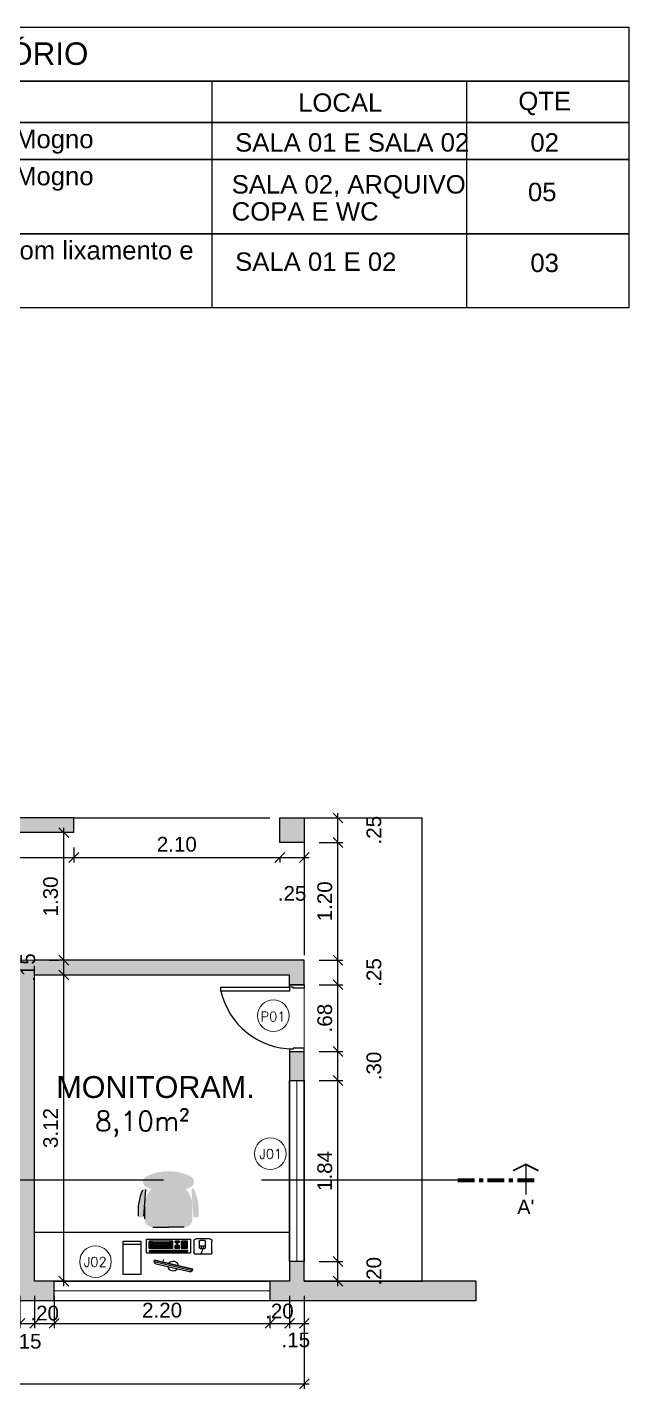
# Model space of a CAD drawing. Header units: metres. Extents: x 1186 to 11427, y -5173 to 11421.
# Drawn here: x 1232.04 to 1238.18, y 1436.41 to 1450.29 of the extents above; entities that cross this region are included whole.
import ezdxf
from ezdxf.enums import TextEntityAlignment as Align

# ---------------------------------------------------------------- set-up
doc = ezdxf.new("R2010")
doc.units = ezdxf.units.M
doc.header["$LTSCALE"] = 8
doc.linetypes.add('DASHED2', pattern=[0.375, 0.25, -0.125])
doc.linetypes.add('HIDDEN2', pattern=[0.1875, 0.125, -0.0625])
doc.layers.get('0').update_dxf_attribs({"lineweight": 5})
for name, color, linetype in [('_Mobiliário', 1, 'Continuous'), ('ARQ-COTA-50', 110, 'Continuous'), ('ARQ-ELEV-SOLID', 254, 'Continuous'), ('ARQ-ELEV6', 1, 'Continuous'), ('ARQ-MOB', 253, 'Continuous'), ('ARQ-PAR', 5, 'Continuous'), ('ARQ-POR', 7, 'Continuous'), ('ARQ-PROJ', 7, 'DASHED2'), ('ARQ-TEXTO-AMBIENTES-50', 2, 'Continuous'), ('ELE-PTO', 110, 'Continuous'), ('KIRYA - LEGENDA', 7, 'Continuous')]:
    doc.layers.add(name, color=color, linetype=linetype)
for name, color, linetype, lineweight in [('ARQ-TEXTO-EQUIPO-50', 7, 'Continuous', 5), ('KIRYA - COTAS', 7, 'Continuous', 5), ('KIRYA - SÍMBOLO', 7, 'Continuous', 5)]:
    doc.layers.add(name, color=color, linetype=linetype, lineweight=lineweight)
doc.styles.add('EA_60_1-75', font='swissl.ttf', dxfattribs={"height": 0.113})
doc.styles.add('EA_80_1-100', font='swissl.ttf', dxfattribs={"height": 0.2})
doc.styles.add('EA_80_1-75', font='swissl.ttf', dxfattribs={"height": 0.15})
doc.styles.add('GA RO 1_50', font='romans.shx', dxfattribs={"height": 0.09})
doc.styles.add('SANS', font='SAS_____.PFB')
doc.styles.add('T80-50', font='sanss___.ttf', dxfattribs={"height": 0.1})
doc.dimstyles.new('1-75', dxfattribs={"dimtxt": 0.113, "dimasz": 0.1, "dimexe": 0.05, "dimexo": 0.15, "dimgap": 0.057, "dimtad": 1, "dimzin": 4, "dimdsep": 46, "dimtxsty": 'EA_60_1-75', "dimblk1": 'OBLIQUE', "dimblk2": 'OBLIQUE', "dimsah": 1, "dimcen": 0.09, "dimdle": 0.05, "dimclrd": 144, "dimclre": 144, "dimclrt": 256, "dimadec": 0, "dimazin": 0, "dimtfac": 1, "dimtofl": 0, "dimtmove": 2, "dimatfit": 3, "dimldrblk": 'OBLIQUE', "dimfxl": 1, "dimtolj": 1, "dimtzin": 0, "dimarcsym": 0})

# ---------------------------------------------------------------- blocks, each defined once
blk = doc.blocks.new('computadro')
at = {"layer": 'ARQ-MOB', "color": 252, "true_color": 0x939598}
for p, q in [((3249.525, 1236.357), (3249.525, 1236.191)), ((3249.541, 1236.366), (3249.66, 1236.366)), ((3249.583, 1236.245), (3249.583, 1236.289)), ((3249.61, 1236.277), (3249.583, 1236.277)), ((3249.61, 1236.257), (3249.583, 1236.257)), ((3249.593, 1236.299), (3249.655, 1236.299)), ((3249.655, 1236.235), (3249.593, 1236.235)), ((3249.61, 1236.235), (3249.61, 1236.299)), ((3249.665, 1236.289), (3249.665, 1236.245)), ((3249.68, 1236.346), (3249.68, 1236.202)), ((3249.353, 1236.165), (3249.344, 1236.152)), ((3249.431, 1235.783), (3249.344, 1236.152)), ((3249.353, 1236.165), (3249.373, 1236.17)), ((3249.353, 1236.165), (3249.446, 1235.776)), ((3249.368, 1236.169), (3249.46, 1235.779)), ((3249.373, 1236.17), (3249.465, 1235.78)), ((3249.677, 1236.148), (3249.538, 1236.148)), ((3249.538, 1235.698), (3249.538, 1236.148)), ((3249.66, 1236.182), (3249.541, 1236.182)), ((3249.548, 1236.118), (3249.548, 1235.728)), ((3249.563, 1236.118), (3249.548, 1236.118)), ((3249.563, 1236.118), (3249.563, 1235.728)), ((3249.581, 1236.117), (3249.581, 1236.057)), ((3249.581, 1236.117), (3249.656, 1236.117)), ((3249.581, 1236.102), (3249.656, 1236.102)), ((3249.596, 1236.117), (3249.596, 1236.057)), ((3249.611, 1236.117), (3249.611, 1236.057)), ((3249.626, 1236.117), (3249.626, 1236.057)), ((3249.641, 1236.117), (3249.641, 1236.057)), ((3249.656, 1236.057), (3249.656, 1236.118)), ((3249.656, 1236.117), (3249.656, 1236.057)), ((3249.677, 1235.698), (3249.677, 1236.148)), ((3249.581, 1236.087), (3249.656, 1236.087)), ((3249.581, 1236.072), (3249.656, 1236.072)), ((3249.581, 1236.057), (3249.656, 1236.057)), ((3249.581, 1235.967), (3249.656, 1235.967)), ((3249.581, 1235.967), (3249.581, 1235.727)), ((3249.582, 1236.035), (3249.612, 1236.035)), ((3249.582, 1236.035), (3249.582, 1235.99)), ((3249.582, 1236.02), (3249.612, 1236.02)), ((3249.582, 1236.005), (3249.612, 1236.005)), ((3249.582, 1235.99), (3249.612, 1235.99)), ((3249.596, 1235.967), (3249.596, 1235.727)), ((3249.597, 1236.035), (3249.597, 1235.99)), ((3249.611, 1235.967), (3249.611, 1235.727)), ((3249.612, 1236.035), (3249.612, 1235.99)), ((3249.626, 1235.967), (3249.626, 1235.727)), ((3249.627, 1236.02), (3249.627, 1236.005)), ((3249.627, 1236.02), (3249.657, 1236.02)), ((3249.627, 1236.005), (3249.657, 1236.005)), ((3249.641, 1235.967), (3249.641, 1235.727)), ((3249.642, 1236.035), (3249.642, 1235.99)), ((3249.642, 1236.035), (3249.657, 1236.035)), ((3249.642, 1235.99), (3249.657, 1235.99)), ((3249.656, 1235.967), (3249.656, 1235.727)), ((3249.657, 1236.035), (3249.657, 1235.99)), ((3249.581, 1235.952), (3249.656, 1235.952)), ((3249.581, 1235.937), (3249.656, 1235.937)), ((3249.581, 1235.922), (3249.641, 1235.922)), ((3249.581, 1235.907), (3249.641, 1235.907)), ((3249.581, 1235.892), (3249.641, 1235.892)), ((3249.581, 1235.877), (3249.641, 1235.877)), ((3249.581, 1235.862), (3249.641, 1235.862)), ((3249.581, 1235.847), (3249.641, 1235.847)), ((3249.581, 1235.832), (3249.641, 1235.832)), ((3249.581, 1235.832), (3249.641, 1235.832)), ((3249.446, 1235.776), (3249.431, 1235.783)), ((3249.446, 1235.776), (3249.465, 1235.78)), ((3249.538, 1235.698), (3249.677, 1235.698)), ((3249.548, 1235.728), (3249.563, 1235.728)), ((3249.581, 1235.817), (3249.641, 1235.817)), ((3249.581, 1235.802), (3249.641, 1235.802)), ((3249.581, 1235.787), (3249.641, 1235.787)), ((3249.581, 1235.772), (3249.641, 1235.772)), ((3249.581, 1235.757), (3249.656, 1235.757)), ((3249.581, 1235.742), (3249.656, 1235.742)), ((3249.581, 1235.727), (3249.656, 1235.727)), ((3249.657, 1235.641), (3249.316, 1235.641)), ((3249.316, 1235.641), (3249.316, 1235.461)), ((3249.627, 1235.461), (3249.627, 1235.641)), ((3249.657, 1235.461), (3249.657, 1235.641)), ((3249.316, 1235.461), (3249.657, 1235.461))]:
    blk.add_line(p, q, dxfattribs=at)
for centre, radius, start, end in [((3249.541, 1236.346), 0.02, 90, 145.8256), ((3249.593, 1236.289), 0.01, 90, 180), ((3249.593, 1236.245), 0.01, 180, 270), ((3249.655, 1236.289), 0.01, 0, 90), ((3249.655, 1236.245), 0.01, 270, 0), ((3249.66, 1236.346), 0.02, 0, 90), ((3249.541, 1236.202), 0.02, 214.1744, 270), ((3249.66, 1236.202), 0.02, 270, 0), ((3249.403, 1235.971), 0.0507, 121.9166, 264.7273), ((3249.403, 1235.971), 0.0507, 301.9443, 84.755)]:
    blk.add_arc(centre, radius, start, end, dxfattribs=at)
blk.add_open_spline([(3249.583, 1236.267), (3249.571, 1236.269), (3249.559, 1236.274), (3249.525, 1236.248)], degree=3, dxfattribs=at)
blk = doc.blocks.new('Ind-corte05')
blk.add_line((0.352, 1.5), (-0.312, 1.5))
for points, const_width in [([(0, 1.688), (0, 1.312)], 0.0938), ([(0.211, 1.781), (0.352, 1.5), (0.211, 1.219)], 0.0375), ([(0, 1.219), (0, 1.125)], 0.0938), ([(0, 1.031), (0, 0.656)], 0.0938), ([(0, 0.562), (0, 0.469)], 0.0938), ([(0, 0.375), (0, 0)], 0.0938)]:
    blk.add_lwpolyline(points, dxfattribs=dict(const_width=const_width))
at = {"color": 4, "style": 'SANS'}
blk.add_attdef('CORTE', text='', height=0.5, rotation=90, dxfattribs=at).set_placement((-0.391, 1.5), align=Align.CENTER)
blk = doc.blocks.new('_OBLIQUE')
at = {"color": 0, "linetype": 'ByBlock'}
blk.add_line((-0.5, -0.5), (0.5, 0.5), dxfattribs=at)
blk = doc.blocks.new('*D343')
at = {"layer": 'Defpoints', "color": 0, "transparency": 16777216}
for p in [(1227.268, 1442.08), (1232.518, 1442.08), (1232.518, 1441.826)]:
    blk.add_point(p, dxfattribs=at)
at = {"layer": 'KIRYA - COTAS', "color": 144, "lineweight": -2, "transparency": 16777216}
for p, q in [((1227.268, 1441.93), (1227.268, 1441.776)), ((1232.518, 1441.93), (1232.518, 1441.776)), ((1227.218, 1441.826), (1232.568, 1441.826))]:
    blk.add_line(p, q, dxfattribs=at)
at = {"layer": 'KIRYA - COTAS', "color": 144, "lineweight": -2, "transparency": 16777216, "xscale": 0.1, "yscale": 0.1, "zscale": 0.1, "rotation": 180}
blk.add_blockref('_OBLIQUE', (1227.268, 1441.826), dxfattribs=at)
at = {"layer": 'KIRYA - COTAS', "color": 144, "lineweight": -2, "transparency": 16777216, "xscale": 0.1, "yscale": 0.1, "zscale": 0.1}
blk.add_blockref('_OBLIQUE', (1232.518, 1441.826), dxfattribs=at)
at = {"layer": 'KIRYA - COTAS', "transparency": 16777216, "insert": (1229.893, 1441.961), "char_height": 0.15, "attachment_point": 5, "style": 'EA_80_1-75'}
blk.add_mtext('\\A1;5.25', dxfattribs=at)
blk = doc.blocks.new('*D344')
at = {"layer": 'Defpoints', "color": 0, "transparency": 16777216}
for p in [(1232.518, 1442.08), (1234.618, 1441.98), (1234.618, 1441.826)]:
    blk.add_point(p, dxfattribs=at)
at = {"layer": 'KIRYA - COTAS', "color": 144, "lineweight": -2, "transparency": 16777216}
for p, q in [((1232.518, 1441.93), (1232.518, 1441.776)), ((1232.468, 1441.826), (1234.668, 1441.826)), ((1234.618, 1441.83), (1234.618, 1441.776))]:
    blk.add_line(p, q, dxfattribs=at)
at = {"layer": 'KIRYA - COTAS', "color": 144, "lineweight": -2, "transparency": 16777216, "xscale": 0.1, "yscale": 0.1, "zscale": 0.1, "rotation": 180}
blk.add_blockref('_OBLIQUE', (1232.518, 1441.826), dxfattribs=at)
at = {"layer": 'KIRYA - COTAS', "color": 144, "lineweight": -2, "transparency": 16777216, "xscale": 0.1, "yscale": 0.1, "zscale": 0.1}
blk.add_blockref('_OBLIQUE', (1234.618, 1441.826), dxfattribs=at)
at = {"layer": 'KIRYA - COTAS', "transparency": 16777216, "insert": (1233.568, 1441.961), "char_height": 0.15, "attachment_point": 5, "style": 'EA_80_1-75'}
blk.add_mtext('\\A1;2.10', dxfattribs=at)
blk = doc.blocks.new('*D345')
at = {"layer": 'Defpoints', "color": 0, "transparency": 16777216}
for p in [(1234.618, 1441.98), (1234.868, 1441.98), (1234.868, 1441.826)]:
    blk.add_point(p, dxfattribs=at)
at = {"layer": 'KIRYA - COTAS', "color": 144, "lineweight": -2, "transparency": 16777216}
for p, q in [((1234.568, 1441.826), (1234.918, 1441.826)), ((1234.618, 1441.83), (1234.618, 1441.776)), ((1234.868, 1441.83), (1234.868, 1441.776))]:
    blk.add_line(p, q, dxfattribs=at)
at = {"layer": 'KIRYA - COTAS', "color": 144, "lineweight": -2, "transparency": 16777216, "xscale": 0.1, "yscale": 0.1, "zscale": 0.1, "rotation": 180}
blk.add_blockref('_OBLIQUE', (1234.618, 1441.826), dxfattribs=at)
at = {"layer": 'KIRYA - COTAS', "color": 144, "lineweight": -2, "transparency": 16777216, "xscale": 0.1, "yscale": 0.1, "zscale": 0.1}
blk.add_blockref('_OBLIQUE', (1234.868, 1441.826), dxfattribs=at)
at = {"layer": 'KIRYA - COTAS', "transparency": 16777216, "insert": (1234.743, 1441.46), "char_height": 0.15, "attachment_point": 5, "style": 'EA_80_1-75'}
blk.add_mtext('\\A1;.25', dxfattribs=at)
blk = doc.blocks.new('*D352')
at = {"layer": 'Defpoints', "color": 0, "transparency": 16777216}
for p in [(1231.968, 1437.51), (1232.118, 1437.51), (1232.118, 1437.079)]:
    blk.add_point(p, dxfattribs=at)
at = {"layer": 'KIRYA - COTAS', "color": 144, "lineweight": -2, "transparency": 16777216}
for p, q in [((1231.968, 1437.36), (1231.968, 1437.029)), ((1232.118, 1437.36), (1232.118, 1437.029)), ((1231.918, 1437.079), (1232.168, 1437.079))]:
    blk.add_line(p, q, dxfattribs=at)
at = {"layer": 'KIRYA - COTAS', "color": 144, "lineweight": -2, "transparency": 16777216, "xscale": 0.1, "yscale": 0.1, "zscale": 0.1, "rotation": 180}
blk.add_blockref('_OBLIQUE', (1231.968, 1437.079), dxfattribs=at)
at = {"layer": 'KIRYA - COTAS', "color": 144, "lineweight": -2, "transparency": 16777216, "xscale": 0.1, "yscale": 0.1, "zscale": 0.1}
blk.add_blockref('_OBLIQUE', (1232.118, 1437.079), dxfattribs=at)
at = {"layer": 'KIRYA - COTAS', "transparency": 16777216, "insert": (1232.043, 1436.896), "char_height": 0.15, "attachment_point": 5, "style": 'EA_80_1-75'}
blk.add_mtext('\\A1;.15', dxfattribs=at)
blk = doc.blocks.new('*D353')
at = {"layer": 'Defpoints', "color": 0, "transparency": 16777216}
for p in [(1232.118, 1437.51), (1232.318, 1437.51), (1232.318, 1437.079)]:
    blk.add_point(p, dxfattribs=at)
at = {"layer": 'KIRYA - COTAS', "color": 144, "lineweight": -2, "transparency": 16777216}
for p, q in [((1232.118, 1437.36), (1232.118, 1437.029)), ((1232.318, 1437.36), (1232.318, 1437.029)), ((1232.068, 1437.079), (1232.368, 1437.079))]:
    blk.add_line(p, q, dxfattribs=at)
at = {"layer": 'KIRYA - COTAS', "color": 144, "lineweight": -2, "transparency": 16777216, "xscale": 0.1, "yscale": 0.1, "zscale": 0.1, "rotation": 180}
blk.add_blockref('_OBLIQUE', (1232.118, 1437.079), dxfattribs=at)
at = {"layer": 'KIRYA - COTAS', "color": 144, "lineweight": -2, "transparency": 16777216, "xscale": 0.1, "yscale": 0.1, "zscale": 0.1}
blk.add_blockref('_OBLIQUE', (1232.318, 1437.079), dxfattribs=at)
at = {"layer": 'KIRYA - COTAS', "transparency": 16777216, "insert": (1232.221, 1437.183), "char_height": 0.15, "attachment_point": 5, "style": 'EA_80_1-75'}
blk.add_mtext('\\A1;.20', dxfattribs=at)
blk = doc.blocks.new('*D354')
at = {"layer": 'Defpoints', "color": 0, "transparency": 16777216}
for p in [(1232.318, 1437.51), (1234.518, 1437.31), (1234.518, 1437.079)]:
    blk.add_point(p, dxfattribs=at)
at = {"layer": 'KIRYA - COTAS', "color": 144, "lineweight": -2, "transparency": 16777216}
for p, q in [((1232.318, 1437.36), (1232.318, 1437.029)), ((1234.518, 1437.16), (1234.518, 1437.029)), ((1232.268, 1437.079), (1234.568, 1437.079))]:
    blk.add_line(p, q, dxfattribs=at)
at = {"layer": 'KIRYA - COTAS', "color": 144, "lineweight": -2, "transparency": 16777216, "xscale": 0.1, "yscale": 0.1, "zscale": 0.1, "rotation": 180}
blk.add_blockref('_OBLIQUE', (1232.318, 1437.079), dxfattribs=at)
at = {"layer": 'KIRYA - COTAS', "color": 144, "lineweight": -2, "transparency": 16777216, "xscale": 0.1, "yscale": 0.1, "zscale": 0.1}
blk.add_blockref('_OBLIQUE', (1234.518, 1437.079), dxfattribs=at)
at = {"layer": 'KIRYA - COTAS', "transparency": 16777216, "insert": (1233.418, 1437.213), "char_height": 0.15, "attachment_point": 5, "style": 'EA_80_1-75'}
blk.add_mtext('\\A1;2.20', dxfattribs=at)
blk = doc.blocks.new('*D355')
at = {"layer": 'Defpoints', "color": 0, "transparency": 16777216}
for p in [(1234.718, 1437.51), (1234.518, 1437.31), (1234.718, 1437.079)]:
    blk.add_point(p, dxfattribs=at)
at = {"layer": 'KIRYA - COTAS', "color": 144, "lineweight": -2, "transparency": 16777216}
for p, q in [((1234.718, 1437.36), (1234.718, 1437.029)), ((1234.518, 1437.16), (1234.518, 1437.029)), ((1234.468, 1437.079), (1234.768, 1437.079))]:
    blk.add_line(p, q, dxfattribs=at)
at = {"layer": 'KIRYA - COTAS', "color": 144, "lineweight": -2, "transparency": 16777216, "xscale": 0.1, "yscale": 0.1, "zscale": 0.1, "rotation": 180}
blk.add_blockref('_OBLIQUE', (1234.518, 1437.079), dxfattribs=at)
at = {"layer": 'KIRYA - COTAS', "color": 144, "lineweight": -2, "transparency": 16777216, "xscale": 0.1, "yscale": 0.1, "zscale": 0.1}
blk.add_blockref('_OBLIQUE', (1234.718, 1437.079), dxfattribs=at)
at = {"layer": 'KIRYA - COTAS', "transparency": 16777216, "insert": (1234.614, 1437.204), "char_height": 0.15, "attachment_point": 5, "style": 'EA_80_1-75'}
blk.add_mtext('\\A1;.20', dxfattribs=at)
blk = doc.blocks.new('*D356')
at = {"layer": 'Defpoints', "color": 0, "transparency": 16777216}
for p in [(1234.718, 1437.51), (1234.868, 1437.51), (1234.868, 1437.079)]:
    blk.add_point(p, dxfattribs=at)
at = {"layer": 'KIRYA - COTAS', "color": 144, "lineweight": -2, "transparency": 16777216}
for p, q in [((1234.718, 1437.36), (1234.718, 1437.029)), ((1234.868, 1437.36), (1234.868, 1437.029)), ((1234.668, 1437.079), (1234.918, 1437.079))]:
    blk.add_line(p, q, dxfattribs=at)
at = {"layer": 'KIRYA - COTAS', "color": 144, "lineweight": -2, "transparency": 16777216, "xscale": 0.1, "yscale": 0.1, "zscale": 0.1, "rotation": 180}
blk.add_blockref('_OBLIQUE', (1234.718, 1437.079), dxfattribs=at)
at = {"layer": 'KIRYA - COTAS', "color": 144, "lineweight": -2, "transparency": 16777216, "xscale": 0.1, "yscale": 0.1, "zscale": 0.1}
blk.add_blockref('_OBLIQUE', (1234.868, 1437.079), dxfattribs=at)
at = {"layer": 'KIRYA - COTAS', "transparency": 16777216, "insert": (1234.782, 1436.91), "char_height": 0.15, "attachment_point": 5, "style": 'EA_80_1-75'}
blk.add_mtext('\\A1;.15', dxfattribs=at)
blk = doc.blocks.new('*D357')
at = {"layer": 'Defpoints', "color": 0, "transparency": 16777216}
for p in [(1224.818, 1437.51), (1234.868, 1437.51), (1234.868, 1436.463)]:
    blk.add_point(p, dxfattribs=at)
at = {"layer": 'KIRYA - COTAS', "color": 144, "lineweight": -2, "transparency": 16777216}
for p, q in [((1224.818, 1437.36), (1224.818, 1436.413)), ((1234.868, 1437.36), (1234.868, 1436.413)), ((1224.768, 1436.463), (1234.918, 1436.463))]:
    blk.add_line(p, q, dxfattribs=at)
at = {"layer": 'KIRYA - COTAS', "color": 144, "lineweight": -2, "transparency": 16777216, "xscale": 0.1, "yscale": 0.1, "zscale": 0.1, "rotation": 180}
blk.add_blockref('_OBLIQUE', (1224.818, 1436.463), dxfattribs=at)
at = {"layer": 'KIRYA - COTAS', "color": 144, "lineweight": -2, "transparency": 16777216, "xscale": 0.1, "yscale": 0.1, "zscale": 0.1}
blk.add_blockref('_OBLIQUE', (1234.868, 1436.463), dxfattribs=at)
at = {"layer": 'KIRYA - COTAS', "transparency": 16777216, "insert": (1229.843, 1436.597), "char_height": 0.15, "attachment_point": 5, "style": 'EA_80_1-75'}
blk.add_mtext('\\A1;10.05', dxfattribs=at)
blk = doc.blocks.new('*D358')
at = {"layer": 'Defpoints', "color": 0, "transparency": 16777216}
for p in [(1234.868, 1437.71), (1235.211, 1437.71), (1234.868, 1437.51)]:
    blk.add_point(p, dxfattribs=at)
at = {"layer": 'KIRYA - COTAS', "color": 144, "lineweight": -2, "transparency": 16777216}
for p, q in [((1235.018, 1437.71), (1235.261, 1437.71)), ((1235.211, 1437.46), (1235.211, 1437.76)), ((1235.018, 1437.51), (1235.261, 1437.51))]:
    blk.add_line(p, q, dxfattribs=at)
at = {"layer": 'KIRYA - COTAS', "color": 144, "lineweight": -2, "transparency": 16777216, "xscale": 0.1, "yscale": 0.1, "zscale": 0.1}
for p, rotation in [((1235.211, 1437.71), 90), ((1235.211, 1437.51), 270)]:
    blk.add_blockref('_OBLIQUE', p, dxfattribs=dict(at, rotation=rotation))
at = {"layer": 'KIRYA - COTAS', "transparency": 16777216, "insert": (1235.578, 1437.61), "char_height": 0.15, "attachment_point": 5, "rotation": 90, "style": 'EA_80_1-75'}
blk.add_mtext('\\A1;.20', dxfattribs=at)
blk = doc.blocks.new('*D359')
at = {"layer": 'Defpoints', "color": 0, "transparency": 16777216}
for p in [(1234.868, 1439.554), (1235.211, 1439.554), (1234.868, 1437.71)]:
    blk.add_point(p, dxfattribs=at)
at = {"layer": 'KIRYA - COTAS', "color": 144, "lineweight": -2, "transparency": 16777216}
for p, q in [((1235.018, 1439.554), (1235.261, 1439.554)), ((1235.211, 1437.66), (1235.211, 1439.604)), ((1235.018, 1437.71), (1235.261, 1437.71))]:
    blk.add_line(p, q, dxfattribs=at)
at = {"layer": 'KIRYA - COTAS', "color": 144, "lineweight": -2, "transparency": 16777216, "xscale": 0.1, "yscale": 0.1, "zscale": 0.1}
for p, rotation in [((1235.211, 1439.554), 90), ((1235.211, 1437.71), 270)]:
    blk.add_blockref('_OBLIQUE', p, dxfattribs=dict(at, rotation=rotation))
at = {"layer": 'KIRYA - COTAS', "transparency": 16777216, "insert": (1235.077, 1438.632), "char_height": 0.15, "attachment_point": 5, "rotation": 90, "style": 'EA_80_1-75'}
blk.add_mtext('\\A1;1.84', dxfattribs=at)
blk = doc.blocks.new('*D360')
at = {"layer": 'Defpoints', "color": 0, "transparency": 16777216}
for p in [(1234.868, 1439.85), (1235.211, 1439.85), (1234.868, 1439.554)]:
    blk.add_point(p, dxfattribs=at)
at = {"layer": 'KIRYA - COTAS', "color": 144, "lineweight": -2, "transparency": 16777216}
for p, q in [((1235.018, 1439.85), (1235.261, 1439.85)), ((1235.211, 1439.504), (1235.211, 1439.9)), ((1235.018, 1439.554), (1235.261, 1439.554))]:
    blk.add_line(p, q, dxfattribs=at)
at = {"layer": 'KIRYA - COTAS', "color": 144, "lineweight": -2, "transparency": 16777216, "xscale": 0.1, "yscale": 0.1, "zscale": 0.1}
for p, rotation in [((1235.211, 1439.85), 90), ((1235.211, 1439.554), 270)]:
    blk.add_blockref('_OBLIQUE', p, dxfattribs=dict(at, rotation=rotation))
at = {"layer": 'KIRYA - COTAS', "transparency": 16777216, "insert": (1235.578, 1439.702), "char_height": 0.15, "attachment_point": 5, "rotation": 90, "style": 'EA_80_1-75'}
blk.add_mtext('\\A1;.30', dxfattribs=at)
blk = doc.blocks.new('*D368')
at = {"layer": 'Defpoints', "color": 0, "transparency": 16777216}
for p in [(1234.868, 1440.53), (1235.211, 1440.53), (1234.868, 1439.85)]:
    blk.add_point(p, dxfattribs=at)
at = {"layer": 'KIRYA - COTAS', "color": 144, "lineweight": -2, "transparency": 16777216}
for p, q in [((1235.018, 1440.53), (1235.261, 1440.53)), ((1235.211, 1439.8), (1235.211, 1440.58)), ((1235.018, 1439.85), (1235.261, 1439.85))]:
    blk.add_line(p, q, dxfattribs=at)
at = {"layer": 'KIRYA - COTAS', "color": 144, "lineweight": -2, "transparency": 16777216, "xscale": 0.1, "yscale": 0.1, "zscale": 0.1}
for p, rotation in [((1235.211, 1440.53), 90), ((1235.211, 1439.85), 270)]:
    blk.add_blockref('_OBLIQUE', p, dxfattribs=dict(at, rotation=rotation))
at = {"layer": 'KIRYA - COTAS', "transparency": 16777216, "insert": (1235.077, 1440.19), "char_height": 0.15, "attachment_point": 5, "rotation": 90, "style": 'EA_80_1-75'}
blk.add_mtext('\\A1;.68', dxfattribs=at)
blk = doc.blocks.new('*D369')
at = {"layer": 'Defpoints', "color": 0, "transparency": 16777216}
for p in [(1234.868, 1440.78), (1235.211, 1440.78), (1234.868, 1440.53)]:
    blk.add_point(p, dxfattribs=at)
at = {"layer": 'KIRYA - COTAS', "color": 144, "lineweight": -2, "transparency": 16777216}
for p, q in [((1235.018, 1440.78), (1235.261, 1440.78)), ((1235.211, 1440.48), (1235.211, 1440.83)), ((1235.018, 1440.53), (1235.261, 1440.53))]:
    blk.add_line(p, q, dxfattribs=at)
at = {"layer": 'KIRYA - COTAS', "color": 144, "lineweight": -2, "transparency": 16777216, "xscale": 0.1, "yscale": 0.1, "zscale": 0.1}
for p, rotation in [((1235.211, 1440.78), 90), ((1235.211, 1440.53), 270)]:
    blk.add_blockref('_OBLIQUE', p, dxfattribs=dict(at, rotation=rotation))
at = {"layer": 'KIRYA - COTAS', "transparency": 16777216, "insert": (1235.578, 1440.655), "char_height": 0.15, "attachment_point": 5, "rotation": 90, "style": 'EA_80_1-75'}
blk.add_mtext('\\A1;.25', dxfattribs=at)
blk = doc.blocks.new('*D370')
at = {"layer": 'Defpoints', "color": 0, "transparency": 16777216}
for p in [(1234.868, 1441.98), (1235.211, 1441.98), (1234.868, 1440.78)]:
    blk.add_point(p, dxfattribs=at)
at = {"layer": 'KIRYA - COTAS', "color": 144, "lineweight": -2, "transparency": 16777216}
for p, q in [((1235.211, 1440.73), (1235.211, 1442.03)), ((1235.018, 1441.98), (1235.261, 1441.98)), ((1235.018, 1440.78), (1235.261, 1440.78))]:
    blk.add_line(p, q, dxfattribs=at)
at = {"layer": 'KIRYA - COTAS', "color": 144, "lineweight": -2, "transparency": 16777216, "xscale": 0.1, "yscale": 0.1, "zscale": 0.1}
for p, rotation in [((1235.211, 1441.98), 90), ((1235.211, 1440.78), 270)]:
    blk.add_blockref('_OBLIQUE', p, dxfattribs=dict(at, rotation=rotation))
at = {"layer": 'KIRYA - COTAS', "transparency": 16777216, "insert": (1235.077, 1441.38), "char_height": 0.15, "attachment_point": 5, "rotation": 90, "style": 'EA_80_1-75'}
blk.add_mtext('\\A1;1.20', dxfattribs=at)
blk = doc.blocks.new('*D371')
at = {"layer": 'Defpoints', "color": 0, "transparency": 16777216}
for p in [(1232.219, 1440.63), (1232.416, 1440.63), (1232.219, 1437.51)]:
    blk.add_point(p, dxfattribs=at)
at = {"layer": 'KIRYA - COTAS', "color": 144, "lineweight": -2, "transparency": 16777216}
for p, q in [((1232.369, 1440.63), (1232.466, 1440.63)), ((1232.416, 1437.46), (1232.416, 1440.68)), ((1232.369, 1437.51), (1232.466, 1437.51))]:
    blk.add_line(p, q, dxfattribs=at)
at = {"layer": 'KIRYA - COTAS', "color": 144, "lineweight": -2, "transparency": 16777216, "xscale": 0.1, "yscale": 0.1, "zscale": 0.1}
for p, rotation in [((1232.416, 1440.63), 90), ((1232.416, 1437.51), 270)]:
    blk.add_blockref('_OBLIQUE', p, dxfattribs=dict(at, rotation=rotation))
at = {"layer": 'KIRYA - COTAS', "transparency": 16777216, "insert": (1232.282, 1439.07), "char_height": 0.15, "attachment_point": 5, "rotation": 90, "style": 'EA_80_1-75'}
blk.add_mtext('\\A1;3.12', dxfattribs=at)
blk = doc.blocks.new('*D372')
at = {"layer": 'Defpoints', "color": 0, "transparency": 16777216}
for p in [(1232.416, 1440.78), (1232.416, 1440.78), (1232.118, 1440.63)]:
    blk.add_point(p, dxfattribs=at)
at = {"layer": 'KIRYA - COTAS', "color": 144, "lineweight": -2, "transparency": 16777216}
for p, q in [((1232.266, 1440.78), (1232.366, 1440.78)), ((1232.416, 1440.58), (1232.416, 1440.83)), ((1232.268, 1440.63), (1232.466, 1440.63))]:
    blk.add_line(p, q, dxfattribs=at)
at = {"layer": 'KIRYA - COTAS', "color": 144, "lineweight": -2, "transparency": 16777216, "xscale": 0.1, "yscale": 0.1, "zscale": 0.1}
for p, rotation in [((1232.416, 1440.78), 90), ((1232.416, 1440.63), 270)]:
    blk.add_blockref('_OBLIQUE', p, dxfattribs=dict(at, rotation=rotation))
at = {"layer": 'KIRYA - COTAS', "transparency": 16777216, "insert": (1232.05, 1440.705), "char_height": 0.15, "attachment_point": 5, "rotation": 90, "style": 'EA_80_1-75'}
blk.add_mtext('\\A1;.15', dxfattribs=at)
blk = doc.blocks.new('*D373')
at = {"layer": 'Defpoints', "color": 0, "transparency": 16777216}
for p in [(1232.369, 1442.08), (1232.416, 1442.08), (1232.426, 1440.78)]:
    blk.add_point(p, dxfattribs=at)
at = {"layer": 'KIRYA - COTAS', "color": 144, "lineweight": -2, "transparency": 16777216}
for p, q in [((1232.416, 1440.73), (1232.416, 1442.13)), ((1232.519, 1442.08), (1232.466, 1442.08)), ((1232.276, 1440.78), (1232.366, 1440.78))]:
    blk.add_line(p, q, dxfattribs=at)
at = {"layer": 'KIRYA - COTAS', "color": 144, "lineweight": -2, "transparency": 16777216, "xscale": 0.1, "yscale": 0.1, "zscale": 0.1}
for p, rotation in [((1232.416, 1442.08), 90), ((1232.416, 1440.78), 270)]:
    blk.add_blockref('_OBLIQUE', p, dxfattribs=dict(at, rotation=rotation))
at = {"layer": 'KIRYA - COTAS', "transparency": 16777216, "insert": (1232.282, 1441.43), "char_height": 0.15, "attachment_point": 5, "rotation": 90, "style": 'EA_80_1-75'}
blk.add_mtext('\\A1;1.30', dxfattribs=at)
blk = doc.blocks.new('*D375')
at = {"layer": 'Defpoints', "color": 0, "transparency": 16777216}
for p in [(1234.868, 1442.23), (1235.211, 1442.23), (1234.868, 1441.98)]:
    blk.add_point(p, dxfattribs=at)
at = {"layer": 'KIRYA - COTAS', "color": 144, "lineweight": -2, "transparency": 16777216}
for p, q in [((1235.211, 1441.93), (1235.211, 1442.28)), ((1235.018, 1442.23), (1235.261, 1442.23)), ((1235.018, 1441.98), (1235.261, 1441.98))]:
    blk.add_line(p, q, dxfattribs=at)
at = {"layer": 'KIRYA - COTAS', "color": 144, "lineweight": -2, "transparency": 16777216, "xscale": 0.1, "yscale": 0.1, "zscale": 0.1}
for p, rotation in [((1235.211, 1442.23), 90), ((1235.211, 1441.98), 270)]:
    blk.add_blockref('_OBLIQUE', p, dxfattribs=dict(at, rotation=rotation))
at = {"layer": 'KIRYA - COTAS', "transparency": 16777216, "insert": (1235.578, 1442.105), "char_height": 0.15, "attachment_point": 5, "rotation": 90, "style": 'EA_80_1-75'}
blk.add_mtext('\\A1;.25', dxfattribs=at)

msp = doc.modelspace()

# ---------------------------------------------------------------- hatches: boundary and pattern name
at = {"true_color": 0x939598}
h = msp.add_hatch(color=252, dxfattribs=at)
h.dxf.hatch_style = 1
h.paths.add_polyline_path([(1232.518, 1442.23), (1229.968, 1442.23), (1227.268, 1442.23), (1227.268, 1442.08), (1232.518, 1442.08)])
h.paths.add_polyline_path([(1234.868, 1442.23), (1234.618, 1442.23), (1234.618, 1441.98), (1234.868, 1441.98)])
h.paths.add_polyline_path([(1225.068, 1442.23), (1224.818, 1442.23), (1224.818, 1441.98), (1225.068, 1441.98)])
h.paths.add_polyline_path([(1234.868, 1440.78), (1232.118, 1440.78), (1231.968, 1440.78), (1231.968, 1438.004), (1231.968, 1438.004), (1231.968, 1437.979), (1231.968, 1437.51), (1231.468, 1437.51), (1231.468, 1437.31), (1232.318, 1437.31), (1232.318, 1437.51), (1232.118, 1437.51), (1232.118, 1438.01), (1232.118, 1440.63), (1234.718, 1440.63), (1234.718, 1440.53), (1234.868, 1440.53)])
h.paths.add_polyline_path([(1231.968, 1440.16), (1231.228, 1440.16), (1231.228, 1440.01), (1231.968, 1440.01)])
h.paths.add_polyline_path([(1236.618, 1437.51), (1234.868, 1437.51), (1234.868, 1437.71), (1234.718, 1437.71), (1234.718, 1437.51), (1234.518, 1437.51), (1234.518, 1437.31), (1236.618, 1437.31)])
h.paths.add_polyline_path([(1234.868, 1439.85), (1234.718, 1439.85), (1234.718, 1439.554), (1234.868, 1439.554)])
at = {"layer": 'ARQ-MOB', "true_color": 0xc7c8ca}
h = msp.add_hatch(color=9, dxfattribs=at)
h.dxf.hatch_style = 1
h.paths.add_polyline_path([(1233.628, 1438.443, 0.26277), (1233.643, 1438.441), (1233.658, 1438.447, -0.196428), (1233.728, 1438.275), (1233.728, 1438.145, -0.414214), (1233.643, 1438.06), (1233.483, 1438.06), (1233.323, 1438.06, -0.414214), (1233.238, 1438.145), (1233.238, 1438.275, -0.196428), (1233.308, 1438.447), (1233.323, 1438.441, 0.26277), (1233.338, 1438.443, -0.160145), (1233.483, 1438.49, -0.160145)])
h.paths.add_polyline_path([(1233.79, 1438.173, -0.366082), (1233.777, 1438.16), (1233.753, 1438.158, -0.414214), (1233.737, 1438.172), (1233.718, 1438.444, -0.561317), (1233.732, 1438.454, -0.045943), (1233.737, 1438.451, -0.023829), (1233.742, 1438.447, -0.084009), (1233.747, 1438.438, -0.12955)])
h.paths.add_polyline_path([(1233.218, 1438.438, -0.084009), (1233.224, 1438.447, -0.023829), (1233.229, 1438.451, -0.045943), (1233.234, 1438.454, -0.561317), (1233.248, 1438.444), (1233.229, 1438.172, -0.414214), (1233.213, 1438.158), (1233.189, 1438.16, -0.366082), (1233.175, 1438.173, -0.12955)])
h.paths.add_polyline_path([(1233.483, 1438.63, -0.118516), (1233.71, 1438.576, -0.639936), (1233.706, 1438.467), (1233.643, 1438.441, -0.26277), (1233.628, 1438.443, 0.160145), (1233.483, 1438.49, 0.160145), (1233.338, 1438.443, -0.26277), (1233.323, 1438.441), (1233.308, 1438.447), (1233.26, 1438.467, -0.639936), (1233.256, 1438.576, -0.118516)])

# ---------------------------------------------------------------- linework, layer by layer
for p, q in [((1234.868, 1440.53), (1234.868, 1439.85)), ((1234.793, 1439.554), (1234.793, 1437.71)), ((1232.318, 1437.41), (1234.518, 1437.41))]:
    msp.add_line(p, q)
at = {"layer": 'ARQ-COTA-50'}
msp.add_line((1234.868, 1437.51), (1236.068, 1437.51), dxfattribs=at)
at = {"layer": 'ARQ-ELEV-SOLID', "linetype": 'DASHED2'}
msp.add_line((1236.432, 1438.537), (1223.905, 1438.537), dxfattribs=at)
at = {"layer": 'ARQ-ELEV6'}
for p in [(1234.868, 1442.23), (1236.068, 1437.51)]:
    msp.add_line(p, (1236.068, 1442.23), dxfattribs=at)
for points in [[(1234.718, 1439.554), (1234.868, 1439.554), (1234.868, 1437.71), (1234.718, 1437.71)], [(1232.318, 1437.51), (1234.518, 1437.51), (1234.518, 1437.31), (1232.318, 1437.31)]]:
    msp.add_lwpolyline(points, close=True, dxfattribs=at)
at = {"layer": 'ARQ-MOB', "color": 251, "true_color": 0x636466}
for p, q in [((1233.248, 1438.444), (1233.229, 1438.172)), ((1233.238, 1438.275), (1233.238, 1438.145)), ((1233.323, 1438.06), (1233.483, 1438.06)), ((1233.643, 1438.06), (1233.483, 1438.06))]:
    msp.add_line(p, q, dxfattribs=at)
msp.add_lwpolyline([(1232.118, 1437.51), (1232.118, 1438.01), (1234.718, 1438.01), (1234.718, 1437.51)], close=True, dxfattribs=at)
msp.add_arc((1233.7, 1438.224), 0.527, 156.0336, 185.5598, dxfattribs=at)
at = {"layer": 'ARQ-PAR'}
for p, q in [((1232.518, 1442.23), (1229.968, 1442.23)), ((1232.518, 1442.08), (1232.518, 1442.23)), ((1232.518, 1442.08), (1227.268, 1442.08)), ((1234.868, 1441.98), (1234.668, 1441.98)), ((1234.868, 1440.78), (1232.118, 1440.78)), ((1234.868, 1440.53), (1234.868, 1440.78)), ((1232.118, 1437.51), (1232.118, 1440.63)), ((1232.118, 1440.63), (1234.718, 1440.63)), ((1234.718, 1440.53), (1234.718, 1440.63)), ((1234.868, 1440.53), (1234.718, 1440.53)), ((1234.718, 1439.85), (1234.718, 1437.51)), ((1234.868, 1437.51), (1234.868, 1439.85)), ((1232.618, 1437.51), (1232.118, 1437.51)), ((1234.718, 1437.51), (1232.118, 1437.51)), ((1234.668, 1437.51), (1234.168, 1437.51)), ((1236.618, 1437.51), (1234.868, 1437.51)), ((1236.618, 1437.51), (1236.618, 1437.31)), ((1232.618, 1437.31), (1231.468, 1437.31)), ((1236.618, 1437.31), (1232.618, 1437.31))]:
    msp.add_line(p, q, dxfattribs=at)
msp.add_lwpolyline([(1234.618, 1442.23), (1234.868, 1442.23), (1234.868, 1441.98), (1234.618, 1441.98)], close=True, dxfattribs=at)
at = {"layer": 'ARQ-POR'}
msp.add_lwpolyline([(1234.018, 1440.465), (1234.018, 1440.505), (1234.718, 1440.505), (1234.718, 1440.465)], close=True, dxfattribs=at)
for points in [[(1234.868, 1440.495), (1234.868, 1440.495), (1234.754, 1440.495), (1234.754, 1440.505), (1234.718, 1440.505), (1234.718, 1440.515), (1234.718, 1440.53), (1234.868, 1440.53), (1234.868, 1440.495)], [(1234.868, 1439.885), (1234.868, 1439.885), (1234.754, 1439.885), (1234.754, 1439.875), (1234.718, 1439.875), (1234.718, 1439.865), (1234.718, 1439.85), (1234.868, 1439.85), (1234.868, 1439.885)]]:
    msp.add_lwpolyline(points, dxfattribs=at)
at = {"layer": 'ARQ-POR', "color": 252, "linetype": 'HIDDEN2'}
msp.add_arc((1234.754, 1440.63), 0.754, 192.5774, 269.9718, dxfattribs=at)
at = {"layer": 'ARQ-PROJ'}
for p, q in [((1232.518, 1442.23), (1234.618, 1442.23)), ((1234.868, 1441.98), (1234.868, 1440.83))]:
    msp.add_line(p, q, dxfattribs=at)
at = {"layer": 'ELE-PTO'}
for start, end in [(360, 60), (300, 360)]:
    msp.add_arc((1233.427, 1437.722), 0.00625, start, end, dxfattribs=at)
at = {"layer": 'KIRYA - COTAS'}
msp.add_line((1232.118, 1440.78), (1231.968, 1440.78), dxfattribs=at)
at = {"layer": 'KIRYA - LEGENDA'}
for points in [[(1221.773, 1450.288), (1238.176, 1450.288), (1238.176, 1449.739), (1221.773, 1449.739)], [(1221.773, 1449.739), (1238.176, 1449.739), (1238.176, 1449.317), (1221.773, 1449.317)], [(1221.773, 1449.317), (1238.176, 1449.317), (1238.176, 1448.939), (1221.773, 1448.939)], [(1221.773, 1448.939), (1238.176, 1448.939), (1238.176, 1448.183), (1221.773, 1448.183)], [(1221.773, 1448.183), (1238.176, 1448.183), (1238.176, 1447.428), (1221.773, 1447.428)]]:
    msp.add_lwpolyline(points, close=True, dxfattribs=at)
for points in [[(1233.925, 1449.739), (1233.925, 1447.428)], [(1236.521, 1449.739), (1236.521, 1447.428)]]:
    msp.add_lwpolyline(points, dxfattribs=at)
at = {"layer": 'KIRYA - SÍMBOLO', "color": 242, "true_color": 0xcd2027}
for centre in [(1234.552, 1440.215), (1234.521, 1438.808), (1232.739, 1437.708)]:
    msp.add_circle(centre, 0.161, dxfattribs=at)

# ---------------------------------------------------------------- block references
at = {"layer": '_Mobiliário'}
ref = msp.add_blockref('Ind-corte05', (1236.432, 1438.537), dxfattribs=dict(at, xscale=-0.462160860480971, yscale=0.462160860480971, zscale=0.462160860480971, rotation=269.999999999998))
ref.add_attrib('CORTE', "A'", dxfattribs={"layer": '0', "color": 4, "height": 0.1462, "style": 'SANS'}).set_placement((1237.126, 1438.193), align=Align.CENTER)
at = {"layer": 'ARQ-MOB', "color": 251, "true_color": 0x636466, "xscale": -1, "rotation": 270}
msp.add_blockref('computadro', (-2.44, -1811.74), dxfattribs=at)

# ---------------------------------------------------------------- texts
at = {"layer": 'ARQ-TEXTO-AMBIENTES-50', "insert": (1234.362, 1439.599), "char_height": 0.2228, "width": 6.55121, "attachment_point": 3, "style": 'T80-50'}
msp.add_mtext('MONITORAM.', dxfattribs=at)
at = {"layer": 'ARQ-TEXTO-EQUIPO-50', "style": 'GA RO 1_50'}
for s, height, p in [('P01', 0.0971, (1234.422, 1440.157)), ('8,10m²', 0.2005, (1232.734, 1439.04)), ('J01', 0.0971, (1234.409, 1438.757)), ('J02', 0.0971, (1232.62, 1437.657))]:
    msp.add_text(s, height=height, dxfattribs=at).set_placement(p)
at = {"layer": 'KIRYA - LEGENDA', "style": 'EA_80_1-100'}
for s, height, p in [('ACABAMENTOS - ESCRITÓRIO', 0.22891, (1227.941, 1449.904)), ('QTE', 0.1874, (1237.05, 1449.442)), ('LOCAL', 0.1874, (1234.805, 1449.426)), ('Porta de Madeira Lisa Nevada MGM 210cmx90cm Melamínico Mogno', 0.18737, (1224.559, 1449.055)), ('SALA 01 E SALA 02', 0.18737, (1234.163, 1449.02)), ('02', 0.1874, (1237.173, 1449.02)), ('Porta de Madeira Lisa Nevada MGM 210cmx70cm Melamínico Mogno', 0.18737, (1224.559, 1448.677)), ('SALA 02, ARQUIVO', 0.18737, (1234.128, 1448.593)), ('05', 0.1874, (1237.148, 1448.515)), ('COPA E WC', 0.1874, (1234.128, 1448.317)), ('Restauração das janelas existentes 190x110cm e 100x110cm com lixamento e', 0.18737, (1224.559, 1447.921)), ('SALA 01 E 02', 0.18737, (1234.163, 1447.805)), ('03', 0.1874, (1237.173, 1447.793))]:
    msp.add_text(s, height=height, dxfattribs=at).set_placement(p)

# ---------------------------------------------------------------- dimensions: what is measured, and where the dimension line sits
at = {"layer": 'KIRYA - COTAS'}
for base, p1, p2, picture, middle in [((1235.211, 1442.23), (1234.868, 1441.98), (1234.868, 1442.23), '*D375', (1235.578, 1442.105)), ((1232.416, 1442.08), (1232.426, 1440.78), (1232.369, 1442.08), '*D373', (1232.282, 1441.43)), ((1235.211, 1441.98), (1234.868, 1440.78), (1234.868, 1441.98), '*D370', (1235.077, 1441.38)), ((1232.416, 1440.78), (1232.118, 1440.63), (1232.416, 1440.78), '*D372', (1232.05, 1440.705)), ((1235.211, 1440.78), (1234.868, 1440.53), (1234.868, 1440.78), '*D369', (1235.578, 1440.655)), ((1232.416, 1440.63), (1232.219, 1437.51), (1232.219, 1440.63), '*D371', (1232.282, 1439.07)), ((1235.211, 1440.53), (1234.868, 1439.85), (1234.868, 1440.53), '*D368', (1235.077, 1440.19)), ((1235.211, 1439.85), (1234.868, 1439.554), (1234.868, 1439.85), '*D360', (1235.578, 1439.702)), ((1235.211, 1439.554), (1234.868, 1437.71), (1234.868, 1439.554), '*D359', (1235.077, 1438.632)), ((1235.211, 1437.71), (1234.868, 1437.51), (1234.868, 1437.71), '*D358', (1235.578, 1437.61))]:
    dim = msp.add_linear_dim(base=base, p1=p1, p2=p2, angle=90, dimstyle='1-75', override={"dimtxsty": 'EA_80_1-75'}, dxfattribs=at)
    dim.commit()
    dim.dimension.update_dxf_attribs({"geometry": picture, "text_midpoint": middle})
for base, p1, p2, picture, middle in [((1232.518, 1441.826), (1227.268, 1442.08), (1232.518, 1442.08), '*D343', (1229.893, 1441.961)), ((1234.618, 1441.826), (1232.518, 1442.08), (1234.618, 1441.98), '*D344', (1233.568, 1441.961)), ((1234.868, 1441.826), (1234.618, 1441.98), (1234.868, 1441.98), '*D345', (1234.743, 1441.46)), ((1234.868, 1436.463), (1224.818, 1437.51), (1234.868, 1437.51), '*D357', (1229.843, 1436.597)), ((1234.518, 1437.079), (1232.318, 1437.51), (1234.518, 1437.31), '*D354', (1233.418, 1437.213))]:
    dim = msp.add_linear_dim(base=base, p1=p1, p2=p2, dimstyle='1-75', override={"dimtxsty": 'EA_80_1-75'}, dxfattribs=at)
    dim.commit()
    dim.dimension.update_dxf_attribs({"geometry": picture, "text_midpoint": middle})
for base, p1, p2, picture, middle in [((1232.118, 1437.079), (1231.968, 1437.51), (1232.118, 1437.51), '*D352', (1232.043, 1436.896)), ((1232.318, 1437.079), (1232.118, 1437.51), (1232.318, 1437.51), '*D353', (1232.221, 1437.183)), ((1234.718, 1437.079), (1234.518, 1437.31), (1234.718, 1437.51), '*D355', (1234.614, 1437.204)), ((1234.868, 1437.079), (1234.718, 1437.51), (1234.868, 1437.51), '*D356', (1234.782, 1436.91))]:
    dim = msp.add_linear_dim(base=base, p1=p1, p2=p2, dimstyle='1-75', override={"dimtxsty": 'EA_80_1-75'}, dxfattribs=at)
    dim.commit()
    dim.dimension.update_dxf_attribs({"geometry": picture, "text_midpoint": middle, "dimtype": 160})

doc.saveas('drawing.dxf')
